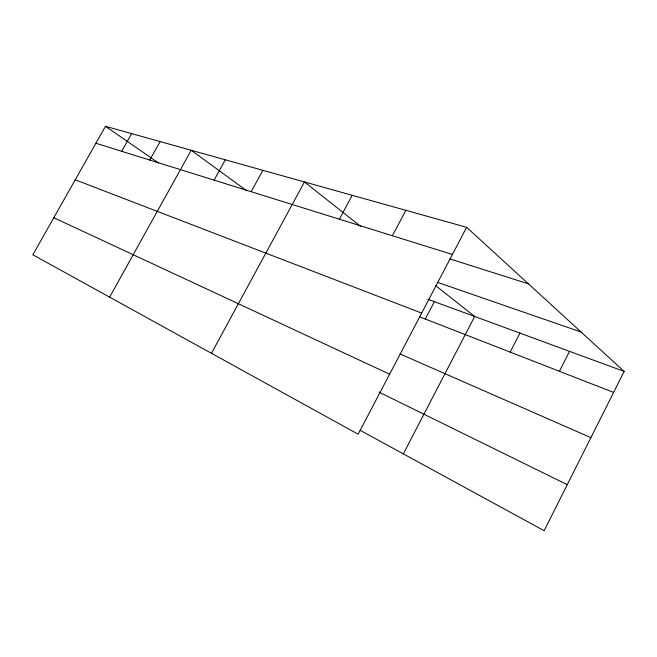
<?xml version="1.0" encoding="UTF-8"?>
<svg xmlns="http://www.w3.org/2000/svg" width="657" height="657" viewBox="0 0 657 657"><rect width="100%" height="100%" fill="white"/><g stroke="black" fill="none" stroke-linecap="round" stroke-linejoin="round"><path stroke-width="0.99" d="M466.651 227.322L358.139 434.203L32.85 254.801L105.465 126.284L466.651 227.322L624.15 371.427L544.144 530.716L360.102 430.278M559.411 371.295L569.545 351.355M510.177 352.111L519.942 333.115M403.341 453.872L474.674 316.477L435.607 285.598M425.276 319.031L434.376 301.67M392.385 235.74L405.895 210.322M339.373 219.208L352.218 195.31M211.472 353.31L304.454 181.948L360.8 226.484M251.171 191.688L262.874 170.311M214.1 180.125L225.31 159.807M109.637 297.153L191.203 150.264L246.745 190.744M149.771 160.062L160.103 141.567M121.685 151.299L131.63 133.601M95.873 143.251L452.418 254.464M450.029 258.965L528.433 283.849M437.447 282.329L581.133 332.064M427.707 299.214L624.15 371.427M75.227 179.796L421.663 313.093M419.609 316.822L613.613 392.41M400.113 353.992L590.889 437.652M53.8 217.722L389.609 374.203M378.974 392.114L567.27 484.677M105.465 126.284L158.633 163.035"/></g></svg>
